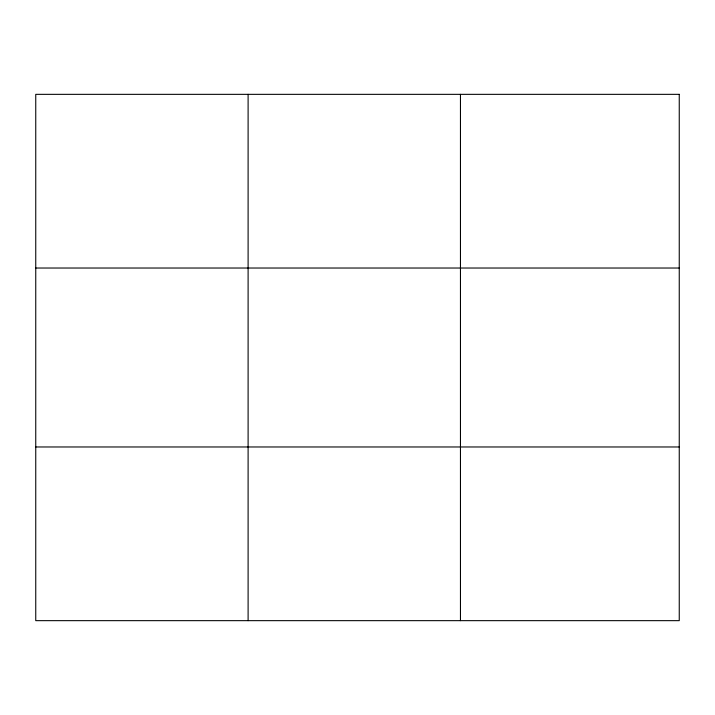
<?xml version="1.0" encoding="UTF-8"?>
<svg xmlns="http://www.w3.org/2000/svg" width="715" height="715" viewBox="0 0 715 715"><rect width="100%" height="100%" fill="white"/><g stroke="black" fill="none" stroke-linecap="round" stroke-linejoin="round"><path stroke-width="1.07" d="M248.105 620.656L248.105 94.344M460.46 620.656L460.46 94.344M35.75 268.027L679.25 268.027M35.75 446.973L679.25 446.973M679.25 94.344L679.25 620.656L35.75 620.656L35.75 94.344L679.25 94.344"/></g></svg>
